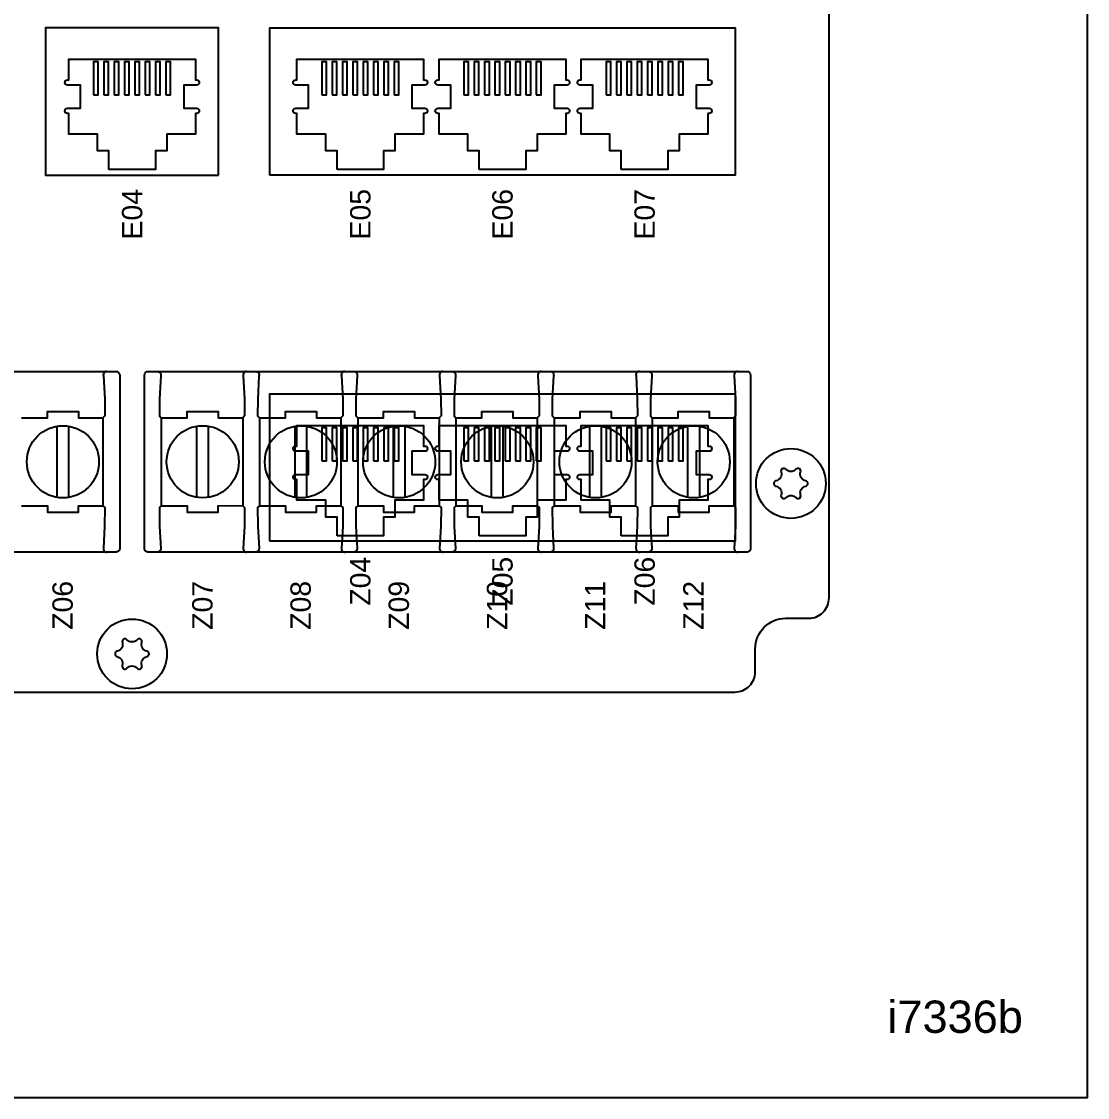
# Model space of a CAD drawing. Extents: x 0 to 24, y 0 to 18.
# Drawn here: x 19.875 to 24, y 0 to 4.163 of the extents above; entities that cross this region are included whole.
import ezdxf
from ezdxf.enums import TextEntityAlignment as Align

# ---------------------------------------------------------------- set-up
doc = ezdxf.new("R2010")
doc.units = 0
doc.header["$MEASUREMENT"] = 0
doc.layers.get('0').update_dxf_attribs({"linetype": 'CONTINUOUS'})
for name, color, linetype in [('4_01__81__6-PHASE_AC_CURRE', 7, 'CONTINUOUS'), ('4_02__82__6-PHASE_AC_CURRE', 7, 'CONTINUOUS'), ('4_03__85__6-PHASE_AC_CURRE', 7, 'CONTINUOUS'), ('4_04__L0__6-PHASE_ROGOWSKI', 7, 'CONTINUOUS'), ('5_00_____DWG', 7, 'CONTINUOUS')]:
    doc.layers.add(name, color=color, linetype=linetype)
doc.styles.add('ARIAL', font='arial.ttf')

msp = doc.modelspace()

# ---------------------------------------------------------------- linework, layer by layer
msp.add_lwpolyline([(0, 0), (24, 0), (24, 18), (0, 18)], close=True)
at = {"layer": '4_01__81__6-PHASE_AC_CURRE'}
for points in [[(17.9252, 2.8098), (20.2402, 2.8098, -0.414186), (20.2552, 2.7948), (20.2552, 2.1247, -0.414214), (20.2402, 2.1097), (17.9252, 2.1097, -0.414485), (17.9102, 2.1247), (17.9102, 2.7948, -0.413969)], [(20.3661, 2.8098), (22.6811, 2.8098, -0.414186), (22.6961, 2.7948), (22.6961, 2.1248, -0.414214), (22.6811, 2.1098), (20.3661, 2.1098, -0.414485), (20.3511, 2.1248), (20.3511, 2.7948, -0.413969)]]:
    msp.add_lwpolyline(points, format="xyb", close=True, dxfattribs=at)
for points in [[(20.2052, 2.8097, 0.49765), (20.1923, 2.7926), (20.1972, 2.7017), (20.1975, 2.6371), (20.1902, 2.6298), (20.1902, 2.2898), (20.1975, 2.2824), (20.197, 2.2113), (20.1919, 2.1243, 0.428696), (20.2063, 2.1098, -6.093453)], [(20.4011, 2.8097, -0.49765), (20.414, 2.7927), (20.4091, 2.7017), (20.4088, 2.6371), (20.4161, 2.6298), (20.4161, 2.2898), (20.4088, 2.2824), (20.4093, 2.2113), (20.4144, 2.1243, -0.428696), (20.4, 2.1098, 6.093453)], [(20.7462, 2.8097, 0.49765), (20.7333, 2.7927), (20.7382, 2.7017), (20.7385, 2.6371), (20.7311, 2.6298), (20.7311, 2.2898), (20.7385, 2.2824), (20.738, 2.2113), (20.7329, 2.1243, 0.428696), (20.7472, 2.1098, -6.093453)], [(20.7811, 2.8097, -0.49765), (20.794, 2.7927), (20.7891, 2.7017), (20.7888, 2.6371), (20.7961, 2.6298), (20.7961, 2.2898), (20.7888, 2.2824), (20.7893, 2.2113), (20.7944, 2.1243, -0.428696), (20.78, 2.1098, 6.093453)], [(21.1262, 2.8097, 0.49765), (21.1132, 2.7927), (21.1182, 2.7017), (21.1185, 2.6371), (21.1111, 2.6298), (21.1111, 2.2898), (21.1185, 2.2824), (21.118, 2.2113), (21.1129, 2.1243, 0.428696), (21.1272, 2.1098, -6.093453)], [(21.1611, 2.8097, -0.49765), (21.174, 2.7927), (21.1691, 2.7017), (21.1688, 2.6371), (21.1761, 2.6298), (21.1761, 2.2898), (21.1688, 2.2824), (21.1693, 2.2113), (21.1744, 2.1243, -0.428696), (21.16, 2.1098, 6.093453)], [(21.5062, 2.8097, 0.49765), (21.4932, 2.7927), (21.4982, 2.7017), (21.4985, 2.6371), (21.4911, 2.6298), (21.4911, 2.2898), (21.4985, 2.2824), (21.498, 2.2113), (21.4929, 2.1243, 0.428696), (21.5072, 2.1098, -6.093453)], [(21.5411, 2.8097, -0.49765), (21.554, 2.7927), (21.5491, 2.7017), (21.5488, 2.6371), (21.5561, 2.6298), (21.5561, 2.2898), (21.5488, 2.2824), (21.5493, 2.2113), (21.5544, 2.1243, -0.428696), (21.54, 2.1098, 6.093453)], [(21.8862, 2.8097, 0.49765), (21.8732, 2.7927), (21.8781, 2.7017), (21.8784, 2.6371), (21.8711, 2.6298), (21.8711, 2.2898), (21.8784, 2.2824), (21.8779, 2.2113), (21.8729, 2.1243, 0.428696), (21.8872, 2.1098, -6.093453)], [(21.9211, 2.8097, -0.49765), (21.934, 2.7927), (21.9291, 2.7017), (21.9288, 2.6371), (21.9361, 2.6298), (21.9361, 2.2898), (21.9288, 2.2824), (21.9293, 2.2113), (21.9343, 2.1243, -0.428696), (21.92, 2.1098, 6.093453)], [(22.2662, 2.8097, 0.49765), (22.2532, 2.7927), (22.2581, 2.7017), (22.2584, 2.6371), (22.2511, 2.6298), (22.2511, 2.2898), (22.2584, 2.2824), (22.2579, 2.2113), (22.2529, 2.1243, 0.428696), (22.2672, 2.1098, -6.093453)], [(22.3011, 2.8097, -0.49765), (22.314, 2.7927), (22.3091, 2.7017), (22.3088, 2.6371), (22.3161, 2.6298), (22.3161, 2.2898), (22.3088, 2.2824), (22.3093, 2.2113), (22.3143, 2.1243, -0.428696), (22.3, 2.1098, 6.093453)], [(22.6462, 2.8097, 0.49765), (22.6332, 2.7927), (22.6382, 2.7017), (22.6384, 2.6371), (22.6311, 2.6298), (22.6311, 2.2898), (22.6384, 2.2824), (22.638, 2.2113), (22.6329, 2.1243, 0.428696), (22.6472, 2.1098, -6.093453)]]:
    msp.add_lwpolyline(points, format="xyb", dxfattribs=at)
for points in [[(19.8754, 2.6298), (19.9754, 2.6298), (19.9754, 2.6548), (20.0954, 2.6548), (20.0954, 2.6298), (20.1902, 2.6296)], [(20.4163, 2.6299), (20.5163, 2.6299), (20.5163, 2.6549), (20.6363, 2.6549), (20.6363, 2.6299), (20.7311, 2.6298)], [(20.7964, 2.6298), (20.8964, 2.6298), (20.8964, 2.6548), (21.0164, 2.6548), (21.0164, 2.6298), (21.1112, 2.6296)], [(21.1764, 2.6298), (21.2764, 2.6298), (21.2764, 2.6548), (21.3964, 2.6548), (21.3964, 2.6298), (21.4912, 2.6296)], [(21.5564, 2.6298), (21.6564, 2.6298), (21.6564, 2.6548), (21.7764, 2.6548), (21.7764, 2.6298), (21.8712, 2.6296)], [(21.9364, 2.6298), (22.0364, 2.6298), (22.0364, 2.6548), (22.1564, 2.6548), (22.1564, 2.6298), (22.2512, 2.6296)], [(22.3164, 2.6298), (22.4164, 2.6298), (22.4164, 2.6548), (22.5364, 2.6548), (22.5364, 2.6298), (22.6312, 2.6296)], [(20.0132, 2.3219), (20.0132, 2.5976)], [(20.0572, 2.5977), (20.0572, 2.3218)], [(20.5541, 2.3221), (20.5541, 2.5978)], [(20.5981, 2.5979), (20.5981, 2.322)], [(20.9342, 2.3219), (20.9342, 2.5976)], [(20.9782, 2.5977), (20.9782, 2.3218)], [(21.3142, 2.3219), (21.3142, 2.5976)], [(21.3582, 2.5977), (21.3582, 2.3218)], [(21.6942, 2.3219), (21.6942, 2.5976)], [(21.7382, 2.5977), (21.7382, 2.3218)], [(22.0742, 2.3219), (22.0742, 2.5976)], [(22.1182, 2.5977), (22.1182, 2.3218)], [(22.4542, 2.3219), (22.4542, 2.5976)], [(22.4982, 2.5977), (22.4982, 2.3218)], [(20.4163, 2.2899), (20.5163, 2.2899), (20.5163, 2.2649), (20.6363, 2.2649), (20.6363, 2.2899), (20.7311, 2.2901)], [(20.7964, 2.2898), (20.8964, 2.2898), (20.8964, 2.2648), (21.0164, 2.2648), (21.0164, 2.2898), (21.1112, 2.2899)], [(21.1764, 2.2898), (21.2764, 2.2898), (21.2764, 2.2648), (21.3964, 2.2648), (21.3964, 2.2898), (21.4912, 2.2899)], [(21.5564, 2.2898), (21.6564, 2.2898), (21.6564, 2.2648), (21.7764, 2.2648), (21.7764, 2.2898), (21.8712, 2.2899)], [(21.9364, 2.2898), (22.0364, 2.2898), (22.0364, 2.2648), (22.1564, 2.2648), (22.1564, 2.2898), (22.2512, 2.2899)], [(22.3164, 2.2898), (22.4164, 2.2898), (22.4164, 2.2648), (22.5364, 2.2648), (22.5364, 2.2898), (22.6312, 2.2899)], [(19.8754, 2.2898), (19.9754, 2.2898), (19.9754, 2.2648), (20.0954, 2.2648), (20.0954, 2.2898), (20.1902, 2.2899)]]:
    msp.add_lwpolyline(points, dxfattribs=at)
for centre in [(20.0354, 2.4598), (20.5763, 2.4599), (20.9564, 2.4598), (21.3364, 2.4598), (21.7164, 2.4598), (22.0964, 2.4598), (22.4764, 2.4598)]:
    msp.add_circle(centre, 0.1396, dxfattribs=at)
at = {"layer": '4_02__82__6-PHASE_AC_CURRE'}
for points in [[(17.9252, 2.8098), (20.2402, 2.8098, -0.414186), (20.2552, 2.7948), (20.2552, 2.1247, -0.414214), (20.2402, 2.1097), (17.9252, 2.1097, -0.414485), (17.9102, 2.1247), (17.9102, 2.7948, -0.413969)], [(20.3661, 2.8098), (22.6811, 2.8098, -0.414186), (22.6961, 2.7948), (22.6961, 2.1248, -0.414214), (22.6811, 2.1098), (20.3661, 2.1098, -0.414485), (20.3511, 2.1248), (20.3511, 2.7948, -0.413969)]]:
    msp.add_lwpolyline(points, format="xyb", close=True, dxfattribs=at)
for points in [[(20.2052, 2.8097, 0.49765), (20.1923, 2.7926), (20.1972, 2.7017), (20.1975, 2.6371), (20.1902, 2.6298), (20.1902, 2.2898), (20.1975, 2.2824), (20.197, 2.2113), (20.1919, 2.1243, 0.428696), (20.2063, 2.1098, -6.093453)], [(20.4011, 2.8097, -0.49765), (20.414, 2.7927), (20.4091, 2.7017), (20.4088, 2.6371), (20.4161, 2.6298), (20.4161, 2.2898), (20.4088, 2.2824), (20.4093, 2.2113), (20.4144, 2.1243, -0.428696), (20.4, 2.1098, 6.093453)], [(20.7462, 2.8097, 0.49765), (20.7333, 2.7927), (20.7382, 2.7017), (20.7385, 2.6371), (20.7311, 2.6298), (20.7311, 2.2898), (20.7385, 2.2824), (20.738, 2.2113), (20.7329, 2.1243, 0.428696), (20.7472, 2.1098, -6.093453)], [(20.7811, 2.8097, -0.49765), (20.794, 2.7927), (20.7891, 2.7017), (20.7888, 2.6371), (20.7961, 2.6298), (20.7961, 2.2898), (20.7888, 2.2824), (20.7893, 2.2113), (20.7944, 2.1243, -0.428696), (20.78, 2.1098, 6.093453)], [(21.1262, 2.8097, 0.49765), (21.1132, 2.7927), (21.1182, 2.7017), (21.1185, 2.6371), (21.1111, 2.6298), (21.1111, 2.2898), (21.1185, 2.2824), (21.118, 2.2113), (21.1129, 2.1243, 0.428696), (21.1272, 2.1098, -6.093453)], [(21.1611, 2.8097, -0.49765), (21.174, 2.7927), (21.1691, 2.7017), (21.1688, 2.6371), (21.1761, 2.6298), (21.1761, 2.2898), (21.1688, 2.2824), (21.1693, 2.2113), (21.1744, 2.1243, -0.428696), (21.16, 2.1098, 6.093453)], [(21.5062, 2.8097, 0.49765), (21.4932, 2.7927), (21.4982, 2.7017), (21.4985, 2.6371), (21.4911, 2.6298), (21.4911, 2.2898), (21.4985, 2.2824), (21.498, 2.2113), (21.4929, 2.1243, 0.428696), (21.5072, 2.1098, -6.093453)], [(21.5411, 2.8097, -0.49765), (21.554, 2.7927), (21.5491, 2.7017), (21.5488, 2.6371), (21.5561, 2.6298), (21.5561, 2.2898), (21.5488, 2.2824), (21.5493, 2.2113), (21.5544, 2.1243, -0.428696), (21.54, 2.1098, 6.093453)], [(21.8862, 2.8097, 0.49765), (21.8732, 2.7927), (21.8781, 2.7017), (21.8784, 2.6371), (21.8711, 2.6298), (21.8711, 2.2898), (21.8784, 2.2824), (21.8779, 2.2113), (21.8729, 2.1243, 0.428696), (21.8872, 2.1098, -6.093453)], [(21.9211, 2.8097, -0.49765), (21.934, 2.7927), (21.9291, 2.7017), (21.9288, 2.6371), (21.9361, 2.6298), (21.9361, 2.2898), (21.9288, 2.2824), (21.9293, 2.2113), (21.9343, 2.1243, -0.428696), (21.92, 2.1098, 6.093453)], [(22.2662, 2.8097, 0.49765), (22.2532, 2.7927), (22.2581, 2.7017), (22.2584, 2.6371), (22.2511, 2.6298), (22.2511, 2.2898), (22.2584, 2.2824), (22.2579, 2.2113), (22.2529, 2.1243, 0.428696), (22.2672, 2.1098, -6.093453)], [(22.3011, 2.8097, -0.49765), (22.314, 2.7927), (22.3091, 2.7017), (22.3088, 2.6371), (22.3161, 2.6298), (22.3161, 2.2898), (22.3088, 2.2824), (22.3093, 2.2113), (22.3143, 2.1243, -0.428696), (22.3, 2.1098, 6.093453)], [(22.6462, 2.8097, 0.49765), (22.6332, 2.7927), (22.6382, 2.7017), (22.6384, 2.6371), (22.6311, 2.6298), (22.6311, 2.2898), (22.6384, 2.2824), (22.638, 2.2113), (22.6329, 2.1243, 0.428696), (22.6472, 2.1098, -6.093453)]]:
    msp.add_lwpolyline(points, format="xyb", dxfattribs=at)
for points in [[(19.8754, 2.6298), (19.9754, 2.6298), (19.9754, 2.6548), (20.0954, 2.6548), (20.0954, 2.6298), (20.1902, 2.6296)], [(20.4163, 2.6299), (20.5163, 2.6299), (20.5163, 2.6549), (20.6363, 2.6549), (20.6363, 2.6299), (20.7311, 2.6298)], [(20.7964, 2.6298), (20.8964, 2.6298), (20.8964, 2.6548), (21.0164, 2.6548), (21.0164, 2.6298), (21.1112, 2.6296)], [(21.1764, 2.6298), (21.2764, 2.6298), (21.2764, 2.6548), (21.3964, 2.6548), (21.3964, 2.6298), (21.4912, 2.6296)], [(21.5564, 2.6298), (21.6564, 2.6298), (21.6564, 2.6548), (21.7764, 2.6548), (21.7764, 2.6298), (21.8712, 2.6296)], [(21.9364, 2.6298), (22.0364, 2.6298), (22.0364, 2.6548), (22.1564, 2.6548), (22.1564, 2.6298), (22.2512, 2.6296)], [(22.3164, 2.6298), (22.4164, 2.6298), (22.4164, 2.6548), (22.5364, 2.6548), (22.5364, 2.6298), (22.6312, 2.6296)], [(20.0132, 2.3219), (20.0132, 2.5976)], [(20.0572, 2.5977), (20.0572, 2.3218)], [(20.5541, 2.3221), (20.5541, 2.5978)], [(20.5981, 2.5979), (20.5981, 2.322)], [(20.9342, 2.3219), (20.9342, 2.5976)], [(20.9782, 2.5977), (20.9782, 2.3218)], [(21.3142, 2.3219), (21.3142, 2.5976)], [(21.3582, 2.5977), (21.3582, 2.3218)], [(21.6942, 2.3219), (21.6942, 2.5976)], [(21.7382, 2.5977), (21.7382, 2.3218)], [(22.0742, 2.3219), (22.0742, 2.5976)], [(22.1182, 2.5977), (22.1182, 2.3218)], [(22.4542, 2.3219), (22.4542, 2.5976)], [(22.4982, 2.5977), (22.4982, 2.3218)], [(20.4163, 2.2899), (20.5163, 2.2899), (20.5163, 2.2649), (20.6363, 2.2649), (20.6363, 2.2899), (20.7311, 2.2901)], [(20.7964, 2.2898), (20.8964, 2.2898), (20.8964, 2.2648), (21.0164, 2.2648), (21.0164, 2.2898), (21.1112, 2.2899)], [(21.1764, 2.2898), (21.2764, 2.2898), (21.2764, 2.2648), (21.3964, 2.2648), (21.3964, 2.2898), (21.4912, 2.2899)], [(21.5564, 2.2898), (21.6564, 2.2898), (21.6564, 2.2648), (21.7764, 2.2648), (21.7764, 2.2898), (21.8712, 2.2899)], [(21.9364, 2.2898), (22.0364, 2.2898), (22.0364, 2.2648), (22.1564, 2.2648), (22.1564, 2.2898), (22.2512, 2.2899)], [(22.3164, 2.2898), (22.4164, 2.2898), (22.4164, 2.2648), (22.5364, 2.2648), (22.5364, 2.2898), (22.6312, 2.2899)], [(19.8754, 2.2898), (19.9754, 2.2898), (19.9754, 2.2648), (20.0954, 2.2648), (20.0954, 2.2898), (20.1902, 2.2899)]]:
    msp.add_lwpolyline(points, dxfattribs=at)
for centre in [(20.0354, 2.4598), (20.5763, 2.4599), (20.9564, 2.4598), (21.3364, 2.4598), (21.7164, 2.4598), (22.0964, 2.4598), (22.4764, 2.4598)]:
    msp.add_circle(centre, 0.1396, dxfattribs=at)
at = {"layer": '4_03__85__6-PHASE_AC_CURRE'}
for points in [[(17.9252, 2.8098), (20.2402, 2.8098, -0.414186), (20.2552, 2.7948), (20.2552, 2.1247, -0.414214), (20.2402, 2.1097), (17.9252, 2.1097, -0.414485), (17.9102, 2.1247), (17.9102, 2.7948, -0.413969)], [(20.3661, 2.8098), (22.6811, 2.8098, -0.414186), (22.6961, 2.7948), (22.6961, 2.1248, -0.414214), (22.6811, 2.1098), (20.3661, 2.1098, -0.414485), (20.3511, 2.1248), (20.3511, 2.7948, -0.413969)]]:
    msp.add_lwpolyline(points, format="xyb", close=True, dxfattribs=at)
for points in [[(20.2052, 2.8097, 0.49765), (20.1923, 2.7926), (20.1972, 2.7017), (20.1975, 2.6371), (20.1902, 2.6298), (20.1902, 2.2898), (20.1975, 2.2824), (20.197, 2.2113), (20.1919, 2.1243, 0.428696), (20.2063, 2.1098, -6.093453)], [(20.4011, 2.8097, -0.49765), (20.414, 2.7927), (20.4091, 2.7017), (20.4088, 2.6371), (20.4161, 2.6298), (20.4161, 2.2898), (20.4088, 2.2824), (20.4093, 2.2113), (20.4144, 2.1243, -0.428696), (20.4, 2.1098, 6.093453)], [(20.7462, 2.8097, 0.49765), (20.7333, 2.7927), (20.7382, 2.7017), (20.7385, 2.6371), (20.7311, 2.6298), (20.7311, 2.2898), (20.7385, 2.2824), (20.738, 2.2113), (20.7329, 2.1243, 0.428696), (20.7472, 2.1098, -6.093453)], [(20.7811, 2.8097, -0.49765), (20.794, 2.7927), (20.7891, 2.7017), (20.7888, 2.6371), (20.7961, 2.6298), (20.7961, 2.2898), (20.7888, 2.2824), (20.7893, 2.2113), (20.7944, 2.1243, -0.428696), (20.78, 2.1098, 6.093453)], [(21.1262, 2.8097, 0.49765), (21.1132, 2.7927), (21.1182, 2.7017), (21.1185, 2.6371), (21.1111, 2.6298), (21.1111, 2.2898), (21.1185, 2.2824), (21.118, 2.2113), (21.1129, 2.1243, 0.428696), (21.1272, 2.1098, -6.093453)], [(21.1611, 2.8097, -0.49765), (21.174, 2.7927), (21.1691, 2.7017), (21.1688, 2.6371), (21.1761, 2.6298), (21.1761, 2.2898), (21.1688, 2.2824), (21.1693, 2.2113), (21.1744, 2.1243, -0.428696), (21.16, 2.1098, 6.093453)], [(21.5062, 2.8097, 0.49765), (21.4932, 2.7927), (21.4982, 2.7017), (21.4985, 2.6371), (21.4911, 2.6298), (21.4911, 2.2898), (21.4985, 2.2824), (21.498, 2.2113), (21.4929, 2.1243, 0.428696), (21.5072, 2.1098, -6.093453)], [(21.5411, 2.8097, -0.49765), (21.554, 2.7927), (21.5491, 2.7017), (21.5488, 2.6371), (21.5561, 2.6298), (21.5561, 2.2898), (21.5488, 2.2824), (21.5493, 2.2113), (21.5544, 2.1243, -0.428696), (21.54, 2.1098, 6.093453)], [(21.8862, 2.8097, 0.49765), (21.8732, 2.7927), (21.8781, 2.7017), (21.8784, 2.6371), (21.8711, 2.6298), (21.8711, 2.2898), (21.8784, 2.2824), (21.8779, 2.2113), (21.8729, 2.1243, 0.428696), (21.8872, 2.1098, -6.093453)], [(21.9211, 2.8097, -0.49765), (21.934, 2.7927), (21.9291, 2.7017), (21.9288, 2.6371), (21.9361, 2.6298), (21.9361, 2.2898), (21.9288, 2.2824), (21.9293, 2.2113), (21.9343, 2.1243, -0.428696), (21.92, 2.1098, 6.093453)], [(22.2662, 2.8097, 0.49765), (22.2532, 2.7927), (22.2581, 2.7017), (22.2584, 2.6371), (22.2511, 2.6298), (22.2511, 2.2898), (22.2584, 2.2824), (22.2579, 2.2113), (22.2529, 2.1243, 0.428696), (22.2672, 2.1098, -6.093453)], [(22.3011, 2.8097, -0.49765), (22.314, 2.7927), (22.3091, 2.7017), (22.3088, 2.6371), (22.3161, 2.6298), (22.3161, 2.2898), (22.3088, 2.2824), (22.3093, 2.2113), (22.3143, 2.1243, -0.428696), (22.3, 2.1098, 6.093453)], [(22.6462, 2.8097, 0.49765), (22.6332, 2.7927), (22.6382, 2.7017), (22.6384, 2.6371), (22.6311, 2.6298), (22.6311, 2.2898), (22.6384, 2.2824), (22.638, 2.2113), (22.6329, 2.1243, 0.428696), (22.6472, 2.1098, -6.093453)]]:
    msp.add_lwpolyline(points, format="xyb", dxfattribs=at)
for points in [[(19.8754, 2.6298), (19.9754, 2.6298), (19.9754, 2.6548), (20.0954, 2.6548), (20.0954, 2.6298), (20.1902, 2.6296)], [(20.4163, 2.6299), (20.5163, 2.6299), (20.5163, 2.6549), (20.6363, 2.6549), (20.6363, 2.6299), (20.7311, 2.6298)], [(20.7964, 2.6298), (20.8964, 2.6298), (20.8964, 2.6548), (21.0164, 2.6548), (21.0164, 2.6298), (21.1112, 2.6296)], [(21.1764, 2.6298), (21.2764, 2.6298), (21.2764, 2.6548), (21.3964, 2.6548), (21.3964, 2.6298), (21.4912, 2.6296)], [(21.5564, 2.6298), (21.6564, 2.6298), (21.6564, 2.6548), (21.7764, 2.6548), (21.7764, 2.6298), (21.8712, 2.6296)], [(21.9364, 2.6298), (22.0364, 2.6298), (22.0364, 2.6548), (22.1564, 2.6548), (22.1564, 2.6298), (22.2512, 2.6296)], [(22.3164, 2.6298), (22.4164, 2.6298), (22.4164, 2.6548), (22.5364, 2.6548), (22.5364, 2.6298), (22.6312, 2.6296)], [(20.0132, 2.3219), (20.0132, 2.5976)], [(20.0572, 2.5977), (20.0572, 2.3218)], [(20.5541, 2.3221), (20.5541, 2.5978)], [(20.5981, 2.5979), (20.5981, 2.322)], [(20.9342, 2.3219), (20.9342, 2.5976)], [(20.9782, 2.5977), (20.9782, 2.3218)], [(21.3142, 2.3219), (21.3142, 2.5976)], [(21.3582, 2.5977), (21.3582, 2.3218)], [(21.6942, 2.3219), (21.6942, 2.5976)], [(21.7382, 2.5977), (21.7382, 2.3218)], [(22.0742, 2.3219), (22.0742, 2.5976)], [(22.1182, 2.5977), (22.1182, 2.3218)], [(22.4542, 2.3219), (22.4542, 2.5976)], [(22.4982, 2.5977), (22.4982, 2.3218)], [(20.4163, 2.2899), (20.5163, 2.2899), (20.5163, 2.2649), (20.6363, 2.2649), (20.6363, 2.2899), (20.7311, 2.2901)], [(20.7964, 2.2898), (20.8964, 2.2898), (20.8964, 2.2648), (21.0164, 2.2648), (21.0164, 2.2898), (21.1112, 2.2899)], [(21.1764, 2.2898), (21.2764, 2.2898), (21.2764, 2.2648), (21.3964, 2.2648), (21.3964, 2.2898), (21.4912, 2.2899)], [(21.5564, 2.2898), (21.6564, 2.2898), (21.6564, 2.2648), (21.7764, 2.2648), (21.7764, 2.2898), (21.8712, 2.2899)], [(21.9364, 2.2898), (22.0364, 2.2898), (22.0364, 2.2648), (22.1564, 2.2648), (22.1564, 2.2898), (22.2512, 2.2899)], [(22.3164, 2.2898), (22.4164, 2.2898), (22.4164, 2.2648), (22.5364, 2.2648), (22.5364, 2.2898), (22.6312, 2.2899)], [(19.8754, 2.2898), (19.9754, 2.2898), (19.9754, 2.2648), (20.0954, 2.2648), (20.0954, 2.2898), (20.1902, 2.2899)]]:
    msp.add_lwpolyline(points, dxfattribs=at)
for centre in [(20.0354, 2.4598), (20.5763, 2.4599), (20.9564, 2.4598), (21.3364, 2.4598), (21.7164, 2.4598), (22.0964, 2.4598), (22.4764, 2.4598)]:
    msp.add_circle(centre, 0.1396, dxfattribs=at)
at = {"layer": '4_04__L0__6-PHASE_ROGOWSKI'}
for points in [[(20.8356, 2.1525), (20.8356, 2.7226), (22.6368, 2.7226), (22.6368, 2.1525)], [(21.037, 2.4632), (21.0555, 2.4632), (21.0555, 2.5907), (21.037, 2.5907)], [(21.077, 2.4632), (21.0955, 2.4632), (21.0955, 2.5907), (21.077, 2.5907)], [(21.117, 2.4632), (21.1355, 2.4632), (21.1355, 2.5907), (21.117, 2.5907)], [(21.157, 2.4632), (21.1755, 2.4632), (21.1755, 2.5907), (21.157, 2.5907)], [(21.197, 2.4632), (21.2155, 2.4632), (21.2155, 2.5907), (21.197, 2.5907)], [(21.237, 2.4632), (21.2555, 2.4632), (21.2555, 2.5907), (21.237, 2.5907)], [(21.277, 2.4632), (21.2955, 2.4632), (21.2955, 2.5907), (21.277, 2.5907)], [(21.317, 2.4632), (21.3355, 2.4632), (21.3355, 2.5907), (21.317, 2.5907)], [(21.587, 2.4632), (21.6055, 2.4632), (21.6055, 2.5907), (21.587, 2.5907)], [(21.627, 2.4632), (21.6455, 2.4632), (21.6455, 2.5907), (21.627, 2.5907)], [(21.667, 2.4632), (21.6855, 2.4632), (21.6855, 2.5907), (21.667, 2.5907)], [(21.707, 2.4632), (21.7255, 2.4632), (21.7255, 2.5907), (21.707, 2.5907)], [(21.747, 2.4632), (21.7655, 2.4632), (21.7655, 2.5907), (21.747, 2.5907)], [(21.787, 2.4632), (21.8055, 2.4632), (21.8055, 2.5907), (21.787, 2.5907)], [(21.827, 2.4632), (21.8455, 2.4632), (21.8455, 2.5907), (21.827, 2.5907)], [(21.867, 2.4632), (21.8855, 2.4632), (21.8855, 2.5907), (21.867, 2.5907)], [(22.137, 2.4632), (22.1555, 2.4632), (22.1555, 2.5907), (22.137, 2.5907)], [(22.177, 2.4632), (22.1955, 2.4632), (22.1955, 2.5907), (22.177, 2.5907)], [(22.217, 2.4632), (22.2355, 2.4632), (22.2355, 2.5907), (22.217, 2.5907)], [(22.257, 2.4632), (22.2755, 2.4632), (22.2755, 2.5907), (22.257, 2.5907)], [(22.297, 2.4632), (22.3155, 2.4632), (22.3155, 2.5907), (22.297, 2.5907)], [(22.337, 2.4632), (22.3555, 2.4632), (22.3555, 2.5907), (22.337, 2.5907)], [(22.377, 2.4632), (22.3955, 2.4632), (22.3955, 2.5907), (22.377, 2.5907)], [(22.417, 2.4632), (22.4355, 2.4632), (22.4355, 2.5907), (22.417, 2.5907)]]:
    msp.add_lwpolyline(points, close=True, dxfattribs=at)
for points in [[(21.0962, 2.1734), (21.0962, 2.2457), (21.0522, 2.2457), (21.0522, 2.3107), (20.9412, 2.3107), (20.9412, 2.3907), (20.9362, 2.3907, -1), (20.9362, 2.4107), (20.9862, 2.4107), (20.9862, 2.5007), (20.9362, 2.5007, -1), (20.9362, 2.5207), (20.9412, 2.5207), (20.9412, 2.6007), (21.4312, 2.6007), (21.4312, 2.5207), (21.4362, 2.5207, -1), (21.4362, 2.5007), (21.3862, 2.5007), (21.3862, 2.4107), (21.4362, 2.4107, -1), (21.4362, 2.3907), (21.4312, 2.3907), (21.4312, 2.3107), (21.3202, 2.3107), (21.3202, 2.2457), (21.2762, 2.2457), (21.2762, 2.1734)], [(21.6462, 2.1734), (21.6462, 2.2457), (21.6022, 2.2457), (21.6022, 2.3107), (21.4912, 2.3107), (21.4912, 2.3907), (21.4862, 2.3907, -1), (21.4862, 2.4107), (21.5362, 2.4107), (21.5362, 2.5007), (21.4862, 2.5007, -1), (21.4862, 2.5207), (21.4912, 2.5207), (21.4912, 2.6007), (21.9812, 2.6007), (21.9812, 2.5207), (21.9862, 2.5207, -1), (21.9862, 2.5007), (21.9362, 2.5007), (21.9362, 2.4107), (21.9862, 2.4107, -1), (21.9862, 2.3907), (21.9812, 2.3907), (21.9812, 2.3107), (21.8702, 2.3107), (21.8702, 2.2457), (21.8262, 2.2457), (21.8262, 2.1734)], [(22.1962, 2.1734), (22.1962, 2.2457), (22.1522, 2.2457), (22.1522, 2.3107), (22.0412, 2.3107), (22.0412, 2.3907), (22.0362, 2.3907, -1), (22.0362, 2.4107), (22.0862, 2.4107), (22.0862, 2.5007), (22.0362, 2.5007, -1), (22.0362, 2.5207), (22.0412, 2.5207), (22.0412, 2.6007), (22.5312, 2.6007), (22.5312, 2.5207), (22.5362, 2.5207, -1), (22.5362, 2.5007), (22.4862, 2.5007), (22.4862, 2.4107), (22.5362, 2.4107, -1), (22.5362, 2.3907), (22.5312, 2.3907), (22.5312, 2.3107), (22.4202, 2.3107), (22.4202, 2.2457), (22.3762, 2.2457), (22.3762, 2.1734)]]:
    msp.add_lwpolyline(points, format="xyb", close=True, dxfattribs=at)
at = {"layer": '5_00_____DWG'}
for points in [[(17.9705, 1.5688), (22.6358, 1.5688, 0.414214), (22.7146, 1.6476), (22.7146, 1.7361, -0.414214), (22.8327, 1.8543), (22.9213, 1.8543, 0.414214), (23, 1.933), (23, 8.4881, 0.414214), (22.9213, 8.5669), (22.8327, 8.5669, -0.414214), (22.7146, 8.685), (22.7146, 8.7735, 0.414214), (22.6358, 8.8523), (17.9705, 8.8523, 0.414214), (17.8917, 8.7735), (17.8917, 8.685, -0.414214), (17.7736, 8.5669), (17.685, 8.5669, 0.414214), (17.6063, 8.4881), (17.6063, 1.933, 0.414214), (17.685, 1.8543), (17.7736, 1.8543, -0.414214), (17.8917, 1.7361), (17.8917, 1.6476, 0.414214)], [(20.2131, 3.5904), (20.2131, 3.6627), (20.1691, 3.6627), (20.1691, 3.7277), (20.0581, 3.7277), (20.0581, 3.8077), (20.0531, 3.8077, -1), (20.0531, 3.8277), (20.1031, 3.8277), (20.1031, 3.9177), (20.0531, 3.9177, -1), (20.0531, 3.9377), (20.0581, 3.9377), (20.0581, 4.0177), (20.5481, 4.0177), (20.5481, 3.9377), (20.5531, 3.9377, -1), (20.5531, 3.9177), (20.5031, 3.9177), (20.5031, 3.8277), (20.5531, 3.8277, -1), (20.5531, 3.8077), (20.5481, 3.8077), (20.5481, 3.7277), (20.4371, 3.7277), (20.4371, 3.6627), (20.3931, 3.6627), (20.3931, 3.5904)], [(21.0962, 3.5904), (21.0962, 3.6627), (21.0522, 3.6627), (21.0522, 3.7277), (20.9412, 3.7277), (20.9412, 3.8077), (20.9362, 3.8077, -1), (20.9362, 3.8277), (20.9862, 3.8277), (20.9862, 3.9177), (20.9362, 3.9177, -1), (20.9362, 3.9377), (20.9412, 3.9377), (20.9412, 4.0177), (21.4312, 4.0177), (21.4312, 3.9377), (21.4362, 3.9377, -1), (21.4362, 3.9177), (21.3862, 3.9177), (21.3862, 3.8277), (21.4362, 3.8277, -1), (21.4362, 3.8077), (21.4312, 3.8077), (21.4312, 3.7277), (21.3202, 3.7277), (21.3202, 3.6627), (21.2762, 3.6627), (21.2762, 3.5904)], [(21.6462, 3.5904), (21.6462, 3.6627), (21.6022, 3.6627), (21.6022, 3.7277), (21.4912, 3.7277), (21.4912, 3.8077), (21.4862, 3.8077, -1), (21.4862, 3.8277), (21.5362, 3.8277), (21.5362, 3.9177), (21.4862, 3.9177, -1), (21.4862, 3.9377), (21.4912, 3.9377), (21.4912, 4.0177), (21.9812, 4.0177), (21.9812, 3.9377), (21.9862, 3.9377, -1), (21.9862, 3.9177), (21.9362, 3.9177), (21.9362, 3.8277), (21.9862, 3.8277, -1), (21.9862, 3.8077), (21.9812, 3.8077), (21.9812, 3.7277), (21.8702, 3.7277), (21.8702, 3.6627), (21.8262, 3.6627), (21.8262, 3.5904)], [(22.1962, 3.5904), (22.1962, 3.6627), (22.1522, 3.6627), (22.1522, 3.7277), (22.0412, 3.7277), (22.0412, 3.8077), (22.0362, 3.8077, -1), (22.0362, 3.8277), (22.0862, 3.8277), (22.0862, 3.9177), (22.0362, 3.9177, -1), (22.0362, 3.9377), (22.0412, 3.9377), (22.0412, 4.0177), (22.5312, 4.0177), (22.5312, 3.9377), (22.5362, 3.9377, -1), (22.5362, 3.9177), (22.4862, 3.9177), (22.4862, 3.8277), (22.5362, 3.8277, -1), (22.5362, 3.8077), (22.5312, 3.8077), (22.5312, 3.7277), (22.4202, 3.7277), (22.4202, 3.6627), (22.3762, 3.6627), (22.3762, 3.5904)], [(22.8923, 2.3527, -0.214133), (22.9099, 2.3655, 0.812603), (22.9099, 2.3862, -0.213359), (22.8923, 2.3989, -0.215316), (22.89, 2.4206, 0.812603), (22.8721, 2.4309, -0.447788), (22.8325, 2.4309, 0.812603), (22.8146, 2.4206, -0.215316), (22.8123, 2.3989, -0.213359), (22.7947, 2.3862, 0.812603), (22.7947, 2.3655, -0.214133), (22.8123, 2.3527, -0.213673), (22.8146, 2.3311, 0.812603), (22.8324, 2.3208, -0.214133), (22.8523, 2.3297, -0.214133), (22.8722, 2.3208, 0.812603), (22.8901, 2.3311, -0.213673)], [(20.3431, 1.6933, -0.214133), (20.3607, 1.7061, 0.812603), (20.3607, 1.7267, -0.213359), (20.3431, 1.7395, -0.215316), (20.3408, 1.7611, 0.812603), (20.3229, 1.7714, -0.447788), (20.2833, 1.7714, 0.812603), (20.2654, 1.7611, -0.215316), (20.2631, 1.7395, -0.213359), (20.2455, 1.7267, 0.812603), (20.2455, 1.7061, -0.214133), (20.2631, 1.6933, -0.213673), (20.2653, 1.6717, 0.812603), (20.2832, 1.6613, -0.214133), (20.3031, 1.6702, -0.214133), (20.323, 1.6613, 0.812603), (20.3409, 1.6717, -0.213673)]]:
    msp.add_lwpolyline(points, format="xyb", close=True, dxfattribs=at)
for points in [[(20.6381, 3.5695), (20.6381, 4.1396), (19.9681, 4.1396), (19.9681, 3.5695)], [(20.8356, 3.5695), (20.8356, 4.1396), (22.6368, 4.1396), (22.6368, 3.5695)], [(20.1539, 3.8802), (20.1724, 3.8802), (20.1724, 4.0077), (20.1539, 4.0077)], [(20.1939, 3.8802), (20.2124, 3.8802), (20.2124, 4.0077), (20.1939, 4.0077)], [(20.2339, 3.8802), (20.2524, 3.8802), (20.2524, 4.0077), (20.2339, 4.0077)], [(20.2739, 3.8802), (20.2924, 3.8802), (20.2924, 4.0077), (20.2739, 4.0077)], [(20.3139, 3.8802), (20.3324, 3.8802), (20.3324, 4.0077), (20.3139, 4.0077)], [(20.3539, 3.8802), (20.3724, 3.8802), (20.3724, 4.0077), (20.3539, 4.0077)], [(20.3939, 3.8802), (20.4124, 3.8802), (20.4124, 4.0077), (20.3939, 4.0077)], [(20.4339, 3.8802), (20.4524, 3.8802), (20.4524, 4.0077), (20.4339, 4.0077)], [(21.037, 3.8802), (21.0555, 3.8802), (21.0555, 4.0077), (21.037, 4.0077)], [(21.077, 3.8802), (21.0955, 3.8802), (21.0955, 4.0077), (21.077, 4.0077)], [(21.117, 3.8802), (21.1355, 3.8802), (21.1355, 4.0077), (21.117, 4.0077)], [(21.157, 3.8802), (21.1755, 3.8802), (21.1755, 4.0077), (21.157, 4.0077)], [(21.197, 3.8802), (21.2155, 3.8802), (21.2155, 4.0077), (21.197, 4.0077)], [(21.237, 3.8802), (21.2555, 3.8802), (21.2555, 4.0077), (21.237, 4.0077)], [(21.277, 3.8802), (21.2955, 3.8802), (21.2955, 4.0077), (21.277, 4.0077)], [(21.317, 3.8802), (21.3355, 3.8802), (21.3355, 4.0077), (21.317, 4.0077)], [(21.587, 3.8802), (21.6055, 3.8802), (21.6055, 4.0077), (21.587, 4.0077)], [(21.627, 3.8802), (21.6455, 3.8802), (21.6455, 4.0077), (21.627, 4.0077)], [(21.667, 3.8802), (21.6855, 3.8802), (21.6855, 4.0077), (21.667, 4.0077)], [(21.707, 3.8802), (21.7255, 3.8802), (21.7255, 4.0077), (21.707, 4.0077)], [(21.747, 3.8802), (21.7655, 3.8802), (21.7655, 4.0077), (21.747, 4.0077)], [(21.787, 3.8802), (21.8055, 3.8802), (21.8055, 4.0077), (21.787, 4.0077)], [(21.827, 3.8802), (21.8455, 3.8802), (21.8455, 4.0077), (21.827, 4.0077)], [(21.867, 3.8802), (21.8855, 3.8802), (21.8855, 4.0077), (21.867, 4.0077)], [(22.137, 3.8802), (22.1555, 3.8802), (22.1555, 4.0077), (22.137, 4.0077)], [(22.177, 3.8802), (22.1955, 3.8802), (22.1955, 4.0077), (22.177, 4.0077)], [(22.217, 3.8802), (22.2355, 3.8802), (22.2355, 4.0077), (22.217, 4.0077)], [(22.257, 3.8802), (22.2755, 3.8802), (22.2755, 4.0077), (22.257, 4.0077)], [(22.297, 3.8802), (22.3155, 3.8802), (22.3155, 4.0077), (22.297, 4.0077)], [(22.337, 3.8802), (22.3555, 3.8802), (22.3555, 4.0077), (22.337, 4.0077)], [(22.377, 3.8802), (22.3955, 3.8802), (22.3955, 4.0077), (22.377, 4.0077)], [(22.417, 3.8802), (22.4355, 3.8802), (22.4355, 4.0077), (22.417, 4.0077)]]:
    msp.add_lwpolyline(points, close=True, dxfattribs=at)
for centre in [(22.8524, 2.3759), (20.3031, 1.7165)]:
    msp.add_circle(centre, 0.135, dxfattribs=at)

# ---------------------------------------------------------------- texts
at = {"layer": '4_01__81__6-PHASE_AC_CURRE', "style": 'ARIAL'}
for s, p in [('Z06', (20.0735, 1.8096)), ('Z07', (20.6144, 1.8096)), ('Z08', (20.9945, 1.8096)), ('Z09', (21.3745, 1.8096)), ('Z10', (21.7545, 1.8096)), ('Z11', (22.1345, 1.8096)), ('Z12', (22.5145, 1.8096))]:
    msp.add_text(s, height=0.07867, rotation=90, dxfattribs=at).set_placement(p)
at = {"layer": '4_02__82__6-PHASE_AC_CURRE', "style": 'ARIAL'}
for s, p in [('Z06', (20.0735, 1.8096)), ('Z07', (20.6144, 1.8096)), ('Z08', (20.9945, 1.8096)), ('Z09', (21.3745, 1.8096)), ('Z10', (21.7545, 1.8096)), ('Z11', (22.1345, 1.8096)), ('Z12', (22.5145, 1.8096))]:
    msp.add_text(s, height=0.07867, rotation=90, dxfattribs=at).set_placement(p)
at = {"layer": '4_03__85__6-PHASE_AC_CURRE', "style": 'ARIAL'}
for s, p in [('Z06', (20.0735, 1.8096)), ('Z07', (20.6144, 1.8096)), ('Z08', (20.9945, 1.8096)), ('Z09', (21.3745, 1.8096)), ('Z10', (21.7545, 1.8096)), ('Z11', (22.1345, 1.8096)), ('Z12', (22.5145, 1.8096))]:
    msp.add_text(s, height=0.07867, rotation=90, dxfattribs=at).set_placement(p)
at = {"layer": '4_04__L0__6-PHASE_ROGOWSKI', "style": 'ARIAL'}
for s, p in [('Z04', (21.2256, 1.903)), ('Z05', (21.7756, 1.903)), ('Z06', (22.3256, 1.903))]:
    msp.add_text(s, height=0.07867, rotation=90, dxfattribs=at).set_placement(p)
at = {"layer": '5_00_____DWG', "style": 'ARIAL'}
for s, p in [('E04', (20.3425, 3.32)), ('E05', (21.2256, 3.32)), ('E06', (21.7756, 3.32)), ('E07', (22.3256, 3.32))]:
    msp.add_text(s, height=0.07867, rotation=90, dxfattribs=at).set_placement(p)
msp.add_text('i7336b', height=0.125, dxfattribs=at).set_placement((23.75, 0.25), align=Align.RIGHT)

doc.saveas('drawing.dxf')
